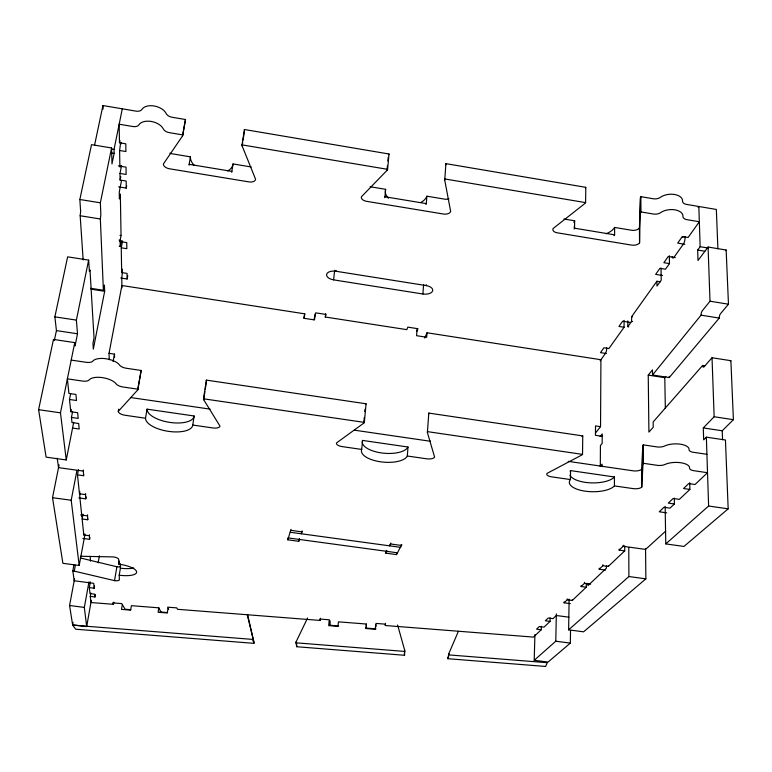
<?xml version="1.0" encoding="UTF-8"?>
<svg xmlns="http://www.w3.org/2000/svg" width="772" height="772" viewBox="0 0 772 772"><rect width="100%" height="100%" fill="white"/><g stroke="black" fill="none" stroke-linecap="round" stroke-linejoin="round"><path stroke-width="1.16" d="M428.672 413.966A6.88 3.049 3.7 0 1 428.798 413.088L582.754 435.91L582.532 454.38A6.938 2.876 0.9 0 1 581.634 455.113L547.01 473.4A6.659 2.663 1.5 0 0 551.44 476.816L570.412 479.557A23.228 9.139 0.8 0 0 585.147 491.166A23.228 9.139 0.8 0 0 614.435 485.906L614.435 476.98L570.556 470.611A23.15 9.254 0.7 0 0 570.103 471.258M614.039 235.663A21.153 11.947 -2.1 0 0 614.608 234.833L614.608 227.431L631.65 230.268A6.07 3.416 -3.4 0 0 639.428 227.933L640.451 197.719A6.292 3.648 -4.3 0 1 640.837 196.667L653.276 198.771A6.35 3.686 -4.7 0 0 660.349 197.352A12.661 7.257 -5 0 1 674.583 194.486A12.661 7.257 -5 0 1 682.554 201.116A6.379 3.638 -5.6 0 0 686.501 204.397L716.339 209.453L717.892 248.806M605.547 570.083L599.207 569.215L602.884 565.702L608.268 566.445L608.268 565.451M602.884 565.702L602.884 564.708M606.406 565.876L606.396 568.202L587.955 585.62L587.974 583.371M599.207 569.215L599.207 568.231M602.662 466.577L600.307 466.24L600.433 445.531L602.16 443.417L602.208 433.941L600.085 436.576M595.444 433.073L600.539 426.655L600.925 359.723L427.012 332.78L424.754 338.039M602.044 466.336L602.054 464.184L600.307 466.24M586.286 583.439L586.247 587.231L581.104 586.537L584.491 583.294L584.5 582.339M640.451 197.719L639.563 242.823A6.108 3.377 -3.1 0 1 631.737 245.12L557.104 232.787A6.079 3.464 -1 0 1 553.099 228.522L584.78 203.596A6.311 3.706 -2 0 0 585.601 202.621L585.784 187.335L445.917 163.645A6.253 3.879 2.5 0 0 445.782 164.764M581.104 586.537L581.113 585.591M541.297 626.314L541.211 629.769L533.452 637.093L385.334 625.523L385.353 624.152L375.993 623.419L376.022 626.594M645.575 549.867L645.865 578.846L583.603 631.824L568.626 629.856L569.118 599.13M534.919 634.565L534.205 660.301L548.043 662.077L570.334 643.115L570.527 630.512M570.286 603.636L564.091 602.816L567.237 599.805L572.226 600.481L572.235 599.554M564.091 602.816L564.11 601.89M567.237 599.805L567.246 598.889M570.412 479.557L570.556 470.611M574.117 229.043A21.153 11.947 -2.1 0 1 574.532 228.194L574.658 220.782L563.907 218.997M534.205 660.301L555.782 641.214L556.342 613.875M541.211 629.769L536.559 629.161L539.31 626.526L543.99 627.144L550.079 621.392L550.156 617.861M614.435 485.906L633.194 488.618A6.687 2.596 0.1 0 0 641.764 487.103L641.609 469.241L642.825 445.685A6.919 2.876 -0.6 0 1 643.25 444.875L656.904 446.901A6.967 2.895 -0.8 0 0 664.682 445.994A13.886 5.694 -1.1 0 1 680.354 444.18A13.886 5.694 -1.1 0 1 689.068 449.613A6.996 2.856 -1.5 0 0 693.372 452.305L706.92 454.312M641.764 487.103L642.999 464.107L642.825 445.685M397.609 625.031L404.644 650.101L404.393 653.952A4.68 4.555 11.3 0 1 404.489 655.274L296.747 646.733L295.917 642.815A4.719 4.555 -19.8 0 1 296.255 641.532L307.565 618.005M404.489 655.274L404.74 651.423A4.729 4.593 10.8 0 0 404.644 650.101M118.676 409.141L118.261 411.408A6.919 2.856 10.1 0 0 125.141 415.278L145.503 418.221A23.893 9.882 9.2 0 0 168.557 431.365A23.893 9.882 9.2 0 0 192.759 425.044L212.889 427.949A6.803 2.837 8.3 0 0 220.001 426.115L203.702 399.722A7.093 3.078 8.6 0 1 203.509 398.796L206.346 380.113L366.063 403.785L364.355 422.39A6.958 3.03 5.4 0 1 363.747 423.172L336.467 442.954A6.687 2.798 5.6 0 0 342.073 446.592L361.721 449.429A23.237 9.631 4.8 0 0 380.48 461.791A23.237 9.631 4.8 0 0 407.317 456.011L426.752 458.819A6.659 2.75 3.9 0 0 434.617 457.149L427.398 432.503L428.798 413.088M94.599 145.001L102.946 105.542L135.853 111.12A6.601 4.034 15.5 0 0 141.932 109.412A13.076 8.01 14.8 0 1 154.168 105.976A13.076 8.01 14.8 0 1 166.154 113.523A6.543 4.043 14.2 0 0 172.079 117.257L185.531 119.535L182.819 134.917A6.533 3.956 13.5 0 1 182.481 136.007L163.355 164.04A6.301 3.677 13.1 0 0 169.396 168.769L249.009 181.912A6.195 3.667 10.2 0 0 255.609 179.307L242.176 146.033A6.437 3.947 10.8 0 1 242.051 144.875L244.386 129.503L389.011 154.004L387.602 169.338A6.321 3.889 5.3 0 1 387.023 170.371L361.392 196.802A6.099 3.619 5.8 0 0 366.391 201.299L443.456 214.027A6.07 3.571 2.9 0 0 450.684 211.576L444.73 180.069L445.917 163.645M427.012 332.78L426.694 337.258L416.581 335.695L417.121 328.563M426.26 285.601L335.955 271.252A8.26 4.429 6.5 0 0 326.633 274.272A8.26 4.429 6.5 0 0 333.61 279.869L422.892 293.997A8.212 4.362 3.7 0 0 432.59 291.063A8.212 4.362 3.7 0 0 426.26 285.601L426.327 284.723M422.892 293.997L423.606 284.443M385.903 551.198L385.749 553.138L396.528 554.605L396.673 552.665M407.317 456.011L407.992 447.017L362.55 440.426L361.721 449.429M425.951 204.493A21.124 12.555 4.3 0 0 426.318 203.625L426.877 196.194L444.469 199.118A6.031 3.609 2.8 0 0 448.995 198.79M400.842 545.042L400.668 547.358L290.253 532.265M396.528 554.605L401.797 544.521M389.792 544.878L389.715 545.862L390.806 543.015M385.334 625.523L385.508 623.284M386.801 550.368L385.749 553.138M375.665 624.751L375.298 629.267L365.957 628.533L366.343 624.027L338.425 621.846L338.001 626.343L328.698 625.619L329.133 621.122M363.747 423.172L364.278 417.372M364.809 411.563L365.031 409.247M387.023 170.371L387.457 165.662M387.891 160.943L388.21 157.411M384.736 197.661A21.124 12.555 4.3 0 1 384.948 196.763L385.633 189.323L370.097 186.737M329.625 625.223L330.059 620.794M168.663 609.291L167.62 607.168L176.817 607.882L177.483 609.301L320.197 620.437L320.428 618.208M335.955 271.252L336.052 270.374M301.601 531.821L301.389 533.79L302.161 530.885M333.61 279.869L334.652 270.306M288.033 537.881L287.811 539.821L298.774 541.307L298.986 539.367M299.526 538.48L298.774 541.307M416.919 331.217L417.961 328.718L407.809 327.145L406.815 329.644L325.302 317.022L325.678 313.673M315.208 313.963L314.522 319.926L304.226 318.334L304.757 313.837L121.889 285.505L109.026 353.315L109.267 359.752M287.811 539.821L290.986 529.36M203.702 399.722L204.937 391.549M205.294 389.223L206.529 381.059A7.044 3.156 8.8 0 1 206.346 380.113M242.176 146.033L242.717 142.492M243.074 140.128L244.328 131.867M192.759 425.044L194.148 415.992L147.056 409.16L145.503 418.221M231.716 172.31A21.693 12.835 11.7 0 0 231.88 171.394L233.038 163.934L251.199 166.955M167.968 608.539L167.292 612.987L158.125 612.264L158.81 607.825L131.385 605.682L130.651 610.121L121.503 609.398L122.256 604.968M73.919 565.036L72.829 570.875A5.037 1.496 9 0 1 74.266 571.126L114.507 580.64L116.9 566.773A4.95 1.525 8.6 0 0 120.673 566.706M114.507 580.64A4.979 1.486 8.4 0 0 119.361 579.782L119.206 575.208A17.814 5.443 8.5 0 0 136.625 572.004A17.814 5.443 8.5 0 0 118.83 564.168L119.361 561.09M90.864 593.021L90.266 596.36L90.913 602.536L113.484 604.302L113.86 602.102M189.15 165.256A21.693 12.835 11.7 0 1 189.15 164.311L190.433 156.841L172.088 153.792A6.263 3.725 13.3 0 1 169.84 153.155M119.206 575.208L120.413 568.182L120.278 563.705M118.261 411.408L137.628 390.034A7.18 3.088 10.3 0 0 137.927 389.185L141.228 370.463L126.338 368.263A7.209 3.194 10.7 0 1 119.621 365.117A14.407 6.34 11.1 0 0 106.025 358.748A14.407 6.34 11.1 0 0 92.794 361.132A7.276 3.204 11.6 0 1 86.223 362.309L71.198 360.09M137.628 390.034L140.929 371.342A7.131 3.156 10.5 0 0 141.228 370.463M182.481 136.007L185.203 120.644A6.494 3.995 13.8 0 0 185.531 119.535M74.566 578.768L69.576 605.518L72.616 624.78L86.686 626.565L91.308 600.346M98.131 562.875L99.395 555.801M90.372 581.924L89.34 587.608L94.155 588.225L94.56 585.967M90.266 596.36L94.975 596.978L95.381 594.749M86.686 626.565L84.331 607.41L88.983 581.837M448.841 653.594A4.767 4.593 23.7 0 0 448.571 654.888L547.3 662.704L545.621 666.458L447.876 658.709L448.841 653.594L458.394 631.293M72.616 624.78L73.06 622.425M82.845 538.422L89.562 539.319L89.388 534.764M89.562 539.319L89.899 537.447M89.214 535.71L83.81 534.986L83.984 534.041M83.038 514.162L82.131 518.987L87.719 519.749L87.535 514.856M59.087 464.85L52.515 497.689L62.899 563.319L79.188 565.461L85.016 534.176M87.719 519.749L87.902 518.774M82.353 514.741L81.919 517.037L79.699 495.923L80.105 493.79M78.831 497.892L85.75 498.837L86.126 496.84M120.76 278.017L127.119 279.001L127.756 275.614M113.079 361.528L114.468 354.126L109.026 353.315M74.266 571.126L75.357 565.297M85.75 498.837L85.538 493.578M78.483 469.685L77.489 474.857L83.579 475.706L83.337 470.023M85.354 494.591L79.477 493.781L79.863 491.764M127.119 279.001L127.062 273.413L121.667 272.574L122.323 269.167M83.579 475.706L83.772 474.674M119.187 246.258L120.239 246.432L120.123 240.285L121.04 235.556L120.345 194.081L119.38 198.983L119.255 192.054L121.532 180.523M79.188 565.461L71.198 500.237L76.91 470.669M120.239 246.432L121.378 240.555M121.667 272.574L121.252 247.793L122.594 240.825M118.724 186.872L126.241 188.107L126.685 185.849M90.758 288.313L103.39 290.262L100.35 218.987L100.843 214.635L100.36 202.804L111.573 147.973L91.521 144.644L79.844 199.494L80.635 211.393L80.163 215.755L83.154 259.952M103.39 290.262L104.403 285.08L104.664 291.285L93.325 349.137L92.968 343.299L94.03 337.895L89.996 269.968L89.436 271.58L88.635 260.125L67.637 256.844L54.87 316.858L56.433 330.609L54.329 340.558M126.241 188.107L126.174 181.044L120.104 180.05L120.779 176.643M88.635 260.125L76.38 320.11L77.518 333.784L75.048 345.933L74.759 342.614L53.461 339.429L38.6 409.681L46.108 457.14L66.257 459.958L73.707 422.274M72.558 411.843L71.449 417.43L78.184 418.395L77.654 412.702L70.783 411.717L71.227 409.459M120.104 180.05L119.998 173.449L121.58 165.469M120.683 142.395L119.602 150.492L125.894 151.534L125.817 143.824L119.477 142.772L119.95 140.436M70.783 411.717L69.49 399.481L70.648 393.749M66.257 459.958L60.477 412.827L74.759 342.614M111.573 147.973L111.988 163.944L114.131 153.396L114.034 149.421L122.294 108.823M122.497 272.091L121.773 277.737L121.928 287.811M303.685 318.209L304.757 313.837M313.943 319.656L315.709 312.853L326.006 314.445L325.302 317.022M448.783 655.939L448.146 657.416A4.719 4.545 24.3 0 0 447.876 658.709M698.12 207.504L698.834 206.491L700.146 246.702L697.676 250.051L698.004 260.492L708.078 247.03L726.153 250.032L728.469 304.197L720.459 313.77A3.213 1.177 -78.4 0 0 719.253 318.074L669.237 377.576L652.523 374.999L652.456 369.885L648.239 375.124L648.905 432.127L653.218 427.254L653.151 421.937L702.665 365.426L704.981 365.793M682.631 237.4L683.22 236.56L685.546 236.946M600.162 360.794L605.441 353.393A3.86 1.1 -80 0 0 606.715 347.651M624.066 320.361L624.085 327.251L608.876 348.568L603.897 347.796L600.491 352.63L606.367 353.537M628.794 326.836L627.819 326.681L631.612 321.413L631.583 316.742L656.914 281.22L660.417 281.79M669.305 255.706L669.469 263.609L665.454 269.235L659.915 268.328L655.65 274.378L662.53 275.498M725.661 250.668L726.153 250.032M708.078 247.03L710.008 301.215L702.24 310.846A3.223 1.129 -78.5 0 0 701.053 315.159L652.523 374.999M665.339 408.243L664.788 377.682L665.869 376.389M722.563 439.712L722.216 430.776L733.4 419.678L730.881 360.698L712.025 357.745L704.064 366.797A3.271 1.187 -79.3 0 1 702.665 365.426M730.36 361.267L730.881 360.698M665.136 506.364L665.782 543.903L683.953 546.451L728.17 508.835L725.448 440.011L706.361 437.155L703.678 439.866L703.292 427.929L714.139 416.755L712.025 357.745M624.722 545.804L624.731 550.89L619.163 550.118L623.168 546.287L623.168 545.264M572.226 600.481L586.247 587.231M608.268 566.445L624.731 550.89M674.284 498.133L674.4 503.981L669.98 508.15L663.93 507.291L659.24 511.778L666.747 512.849M689.705 482.674L689.888 489.429L679.37 499.359L673.155 498.461L668.301 503.103L674.4 503.981M623.168 546.287L645.566 549.413L665.705 531.107M568.626 629.856L628.9 576.53L628.775 547.531M665.782 543.903L708.609 506.027L728.17 508.835M80.761 556.265L113.426 556.921A5.221 1.631 8.7 0 1 118.656 559.266L118.83 564.168M130.757 609.677L125.103 609.233L121.754 603.588L112.606 602.874L113.484 604.302M159.987 611.964L167.553 612.553M338.599 625.938L329.972 625.262L329.316 619.781L320.004 619.057L320.197 620.437M365.465 628.041L376.041 628.871M253.911 643.337L252.656 639.399L72.684 625.166L75.695 629.209L253.911 643.337A4.68 4.468 -27.8 0 0 253.872 642.034L247.532 614.387M295.917 642.815L404.74 651.423M69.576 605.518L84.331 607.41M555.782 641.214L570.334 643.115M568.925 617.185L556.303 615.506L552.984 618.652L548.207 618.015L545.331 620.765L550.079 621.392M288.41 537.959L397.551 552.81M80.655 514.924L87.352 515.831M584.491 583.294L590.648 584.124M52.515 497.689L71.198 500.237M290.88 530.345L302.055 531.869M390.728 543.999L401.72 545.505M628.9 576.53L645.865 578.846M83.144 471.065L58.527 467.639L57.224 458.211M72.568 428.064L79.188 429.01L78.667 423.519L71.989 422.564L71.449 417.43M38.6 409.681L60.477 412.827M137.927 389.185L122.931 386.984A7.257 3.127 10.5 0 1 116.157 383.887A14.504 6.195 10.9 0 0 102.425 377.624A14.504 6.195 10.9 0 0 89.118 379.921A7.324 3.127 11.4 0 1 82.517 381.059L67.386 378.84L68.92 393.43L75.936 394.453L76.505 400.494L69.49 399.481M203.509 398.796L364.355 422.39M582.532 454.38L427.524 431.644A6.929 2.982 3.7 0 0 427.398 432.503M642.999 464.107A6.967 2.808 -0.4 0 1 643.423 463.306L657.175 465.323A7.016 2.827 -0.6 0 0 665.001 464.464A13.983 5.568 -0.8 0 1 680.788 462.737A13.983 5.568 -0.8 0 1 689.56 468.073A7.044 2.789 -1.2 0 0 693.883 470.708L707.519 472.705L695.012 484.517L688.692 483.59L683.558 488.512L689.888 489.429M130.574 397.522L210.129 409.131M354.435 430.178L427.977 440.908A6.61 2.818 3.8 0 0 430.438 441.063M568.192 461.357L633.088 470.823A6.639 2.663 -0.1 0 0 641.609 469.241M600.539 426.655L595.521 425.912L595.444 435.302L602.546 436.354M54.87 316.858L76.38 320.11M714.139 416.755L733.4 419.678M56.433 330.609L77.518 333.784M703.292 427.929L722.216 430.776M91.028 289.182L104.664 291.285M648.239 375.124L664.788 377.682M119.66 241.491L126.772 242.62L126.83 248.68L121.252 247.793M630.666 322.484L622.637 321.22L618.951 326.44L624.085 327.251M80.163 215.755L100.35 218.987M701.053 315.159L719.253 318.074M119.978 235.383L121.04 235.556M631.583 316.742L632.558 316.896M119.062 240.121L120.123 240.285M631.612 321.413L632.586 321.567M79.844 199.494L100.36 202.804M710.008 301.215L728.469 304.197M118.328 165.883L126.039 167.157L126.116 174.453L119.998 173.449M675.317 257.616L668.282 256.458L663.881 262.692L669.469 263.609M111.718 149.044L114.034 149.421M700.146 246.702L708.445 248.082M684.841 244.299L677.691 243.112L682.323 236.531L688.093 237.496L699.336 221.738L686.916 219.653A6.417 3.599 -5.2 0 1 682.959 216.401A12.738 7.18 -4.7 0 0 674.94 209.839A12.738 7.18 -4.7 0 0 660.61 212.647A6.388 3.638 -4.4 0 1 653.498 214.037L640.982 211.933A6.33 3.609 -4 0 0 640.606 212.975M189.15 164.311L231.88 171.394M384.948 196.763L426.318 203.625M574.532 228.194L614.608 234.833M111.824 153.01L114.131 153.396M697.676 250.051L704.759 251.228M182.819 134.917L169.28 132.639A6.581 3.995 13.9 0 1 163.307 128.934A13.153 7.913 14.5 0 0 151.215 121.445A13.153 7.913 14.5 0 0 138.921 124.832A6.639 3.995 15.2 0 1 132.813 126.511L119.158 124.215L119.477 142.772M242.051 144.875L387.602 169.338M585.601 202.621L444.865 178.959A6.292 3.841 2.6 0 0 444.73 180.069M80.259 557.944L116.9 566.773M158.81 607.825L160.972 612.022M247.281 614.811L253.872 642.034M296.255 641.532L296.516 642.767M296.67 643.501L296.824 644.234M72.829 570.875L74.199 580.776L93.692 583.314L94.155 588.225M77.489 474.857L79.477 493.781M82.131 518.987L83.81 534.986M89.34 587.608L89.977 593.581L94.715 594.189L94.975 596.978M90.112 556.4L90.565 561.148M121.108 142.453L121.146 143.901M102.946 105.542L103.072 109.093M706.361 437.155L708.609 506.027M366.343 624.027L366.468 628.099M114.468 354.126L114.565 357.339M669.208 376.302L669.237 377.576M661.025 267.99L661.237 280.149L656.991 286.065L656.914 281.22M119.872 166.144L119.602 150.492M645.556 548.39L645.566 549.413M640.837 196.667L640.982 211.933M643.25 444.875L643.423 463.306M639.428 227.933L639.563 242.823M627.8 320.872L627.819 326.681M619.163 549.095L619.163 550.118M614.608 227.431A21.095 12.014 -2.2 0 1 606.242 233.713M574.889 228.512A21.095 12.014 -2.2 0 1 574.069 226.862M573.934 222.51A21.095 12.014 -2.2 0 1 574.658 220.782M585.784 187.335A6.272 3.744 -2.3 0 1 585.33 187.972M426.877 196.194A21.056 12.632 4.3 0 1 421.116 202.274M388.384 198.317A21.056 12.632 4.3 0 1 385.633 189.323M389.011 154.004A6.282 3.937 5.3 0 1 388.702 154.68M244.386 130.092A6.398 3.995 11 0 1 244.386 129.503M233.038 163.934A21.626 12.912 11.8 0 1 227.74 170.979M194.332 165.44A21.626 12.912 11.8 0 1 190.433 156.841M684.899 236.637A4.574 1.476 -77.7 0 1 683.413 244.058L673.917 257.385A4.478 1.428 -78 0 1 672.2 256.661M120.596 165.469A4.69 0.482 -82.7 0 1 119.853 166.212M133.749 567.97A17.766 5.52 8.5 0 1 120.413 568.182M582.754 435.91A6.89 2.943 0.7 0 1 582.001 436.576M366.063 403.785A6.919 3.098 5.4 0 1 365.561 404.509M194.148 415.992A23.816 9.997 9.3 0 1 170.014 422.429A23.816 9.997 9.3 0 1 147.056 409.16M614.435 476.98A23.15 9.254 0.7 0 1 591.024 482.867A23.15 9.254 0.7 0 1 569.939 475.262M407.992 447.017A23.16 9.746 4.8 0 1 381.233 452.903A23.16 9.746 4.8 0 1 362.55 440.426M296.747 646.733A4.671 4.507 -20.3 0 1 296.988 645.691M252.618 638.087A4.729 4.507 -27.3 0 1 252.656 639.399"/></g></svg>
